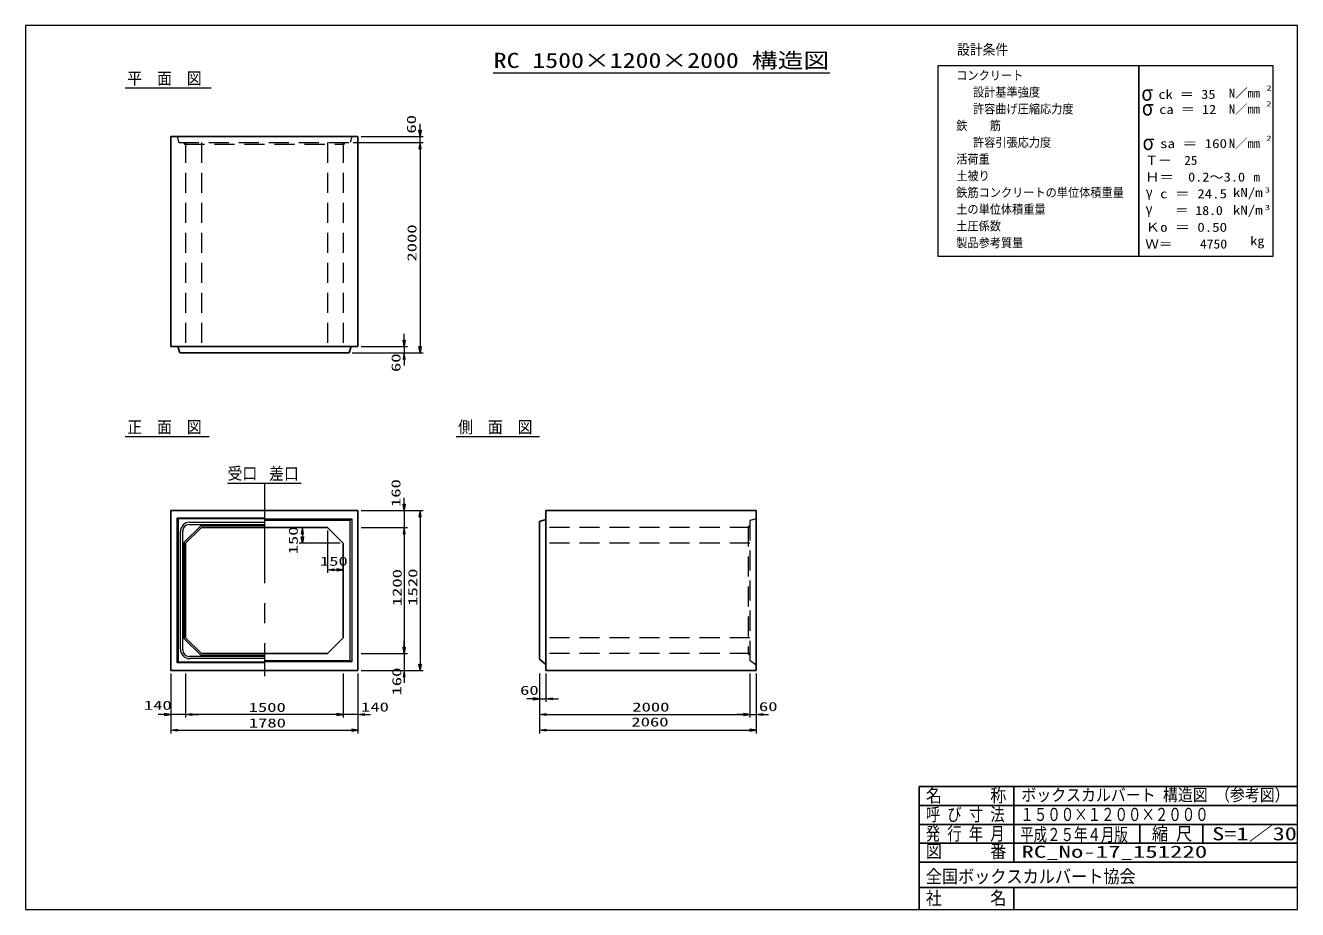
# Model space of a CAD drawing. Units: millimetres on the paper. Extents: x 8 to 412, y 8 to 289.
import ezdxf
from ezdxf.enums import TextEntityAlignment as Align

# ---------------------------------------------------------------- set-up
doc = ezdxf.new("R2010")
doc.units = ezdxf.units.MM
for name, pattern in [('USER1', [9.525, 6.35, -3.175]), ('USER2', [50.8, 31.75, -6.35, 6.35, -6.35]), ('USER3', [1083.763332, 361.244444, -0.01, 361.244444, -0.01, 361.244444, -0.01])]:
    doc.linetypes.add(name, pattern=pattern)
for name, color, linetype, lineweight in [('0_4', 3, 'Continuous', 25), ('BOX', 40, 'Continuous', 13), ('SUNPO', 1, 'USER3', 13), ('TEXT', 2, 'Continuous', 13)]:
    doc.layers.add(name, color=color, linetype=linetype, lineweight=lineweight)
doc.styles.add('ＭＳ ゴシック', font='')
doc.styles.get('ＭＳ ゴシック').set_extended_font_data('MS Gothic')

msp = doc.modelspace()

# ---------------------------------------------------------------- hatches: boundary and pattern name
at = {"layer": 'SUNPO'}
for points in [[(133.104, 255.502), (133.77, 255.502), (133.437, 253.502)], [(133.104, 249.502), (133.77, 249.502), (133.437, 251.502)], [(133.104, 249.502), (133.77, 249.502), (133.437, 251.502)], [(128.104, 188.835), (128.77, 188.835), (128.437, 186.835)], [(133.104, 186.835), (133.77, 186.835), (133.437, 184.835)], [(128.104, 182.835), (128.77, 182.835), (128.437, 184.835)], [(128.104, 136.853), (128.77, 136.853), (128.437, 134.853)], [(133.104, 132.853), (133.77, 132.853), (133.437, 134.853)], [(95.792, 127.519), (96.458, 127.519), (96.125, 129.519)], [(128.104, 127.519), (128.77, 127.519), (128.437, 129.519)], [(128.104, 127.519), (128.77, 127.519), (128.437, 129.519)], [(95.792, 126.519), (96.458, 126.519), (96.125, 124.519)], [(106.104, 116.4), (106.104, 115.734), (104.104, 116.067)], [(107.104, 116.4), (107.104, 115.734), (109.104, 116.067)], [(128.104, 91.519), (128.77, 91.519), (128.437, 89.519)], [(128.104, 91.519), (128.77, 91.519), (128.437, 89.519)], [(133.104, 86.186), (133.77, 86.186), (133.437, 84.186)], [(128.104, 82.186), (128.77, 82.186), (128.437, 84.186)], [(169.304, 75.519), (169.304, 74.853), (171.304, 75.186)], [(175.304, 75.519), (175.304, 74.853), (173.304, 75.186)], [(52.437, 70.519), (52.437, 69.853), (54.437, 70.186)], [(61.104, 70.519), (61.104, 69.853), (59.104, 70.186)], [(61.104, 70.519), (61.104, 69.853), (59.104, 70.186)], [(107.104, 70.519), (107.104, 69.853), (109.104, 70.186)], [(107.104, 70.519), (107.104, 69.853), (109.104, 70.186)], [(115.77, 70.519), (115.77, 69.853), (113.77, 70.186)], [(173.304, 70.519), (173.304, 69.853), (171.304, 70.186)], [(235.97, 70.519), (235.97, 69.853), (237.97, 70.186)], [(235.97, 70.519), (235.97, 69.853), (237.97, 70.186)], [(241.97, 70.519), (241.97, 69.853), (239.97, 70.186)], [(56.437, 65.519), (56.437, 64.853), (54.437, 65.186)], [(111.77, 65.519), (111.77, 64.853), (113.77, 65.186)], [(173.304, 65.519), (173.304, 64.853), (171.304, 65.186)], [(237.97, 65.519), (237.97, 64.853), (239.97, 65.186)]]:
    msp.add_hatch(color=256, dxfattribs=at).paths.add_polyline_path(points)

# ---------------------------------------------------------------- linework, layer by layer
at = {"layer": '0_4', "color": 6, "lineweight": 13}
for p, q in [((411.667, 288.667), (8.333, 288.667)), ((8.333, 288.667), (8.333, 8.333)), ((411.667, 8.333), (411.667, 288.667)), ((297.686, 275.922), (361.347, 275.922)), ((297.686, 215.439), (297.686, 275.922)), ((361.347, 215.439), (361.347, 275.922)), ((361.347, 275.922), (361.347, 215.439)), ((361.347, 275.922), (403.787, 275.922)), ((403.787, 275.922), (403.787, 215.439)), ((361.347, 215.439), (297.686, 215.439)), ((403.787, 215.439), (361.347, 215.439)), ((8.333, 8.333), (411.667, 8.333))]:
    msp.add_line(p, q, dxfattribs=at)
at = {"layer": '0_4'}
for p, q in [((291.667, 47.333), (411.667, 47.333)), ((291.667, 47.333), (291.667, 8.333)), ((321.667, 47.333), (321.667, 23.333)), ((291.667, 41.333), (411.667, 41.333)), ((411.667, 41.333), (291.667, 41.333)), ((291.667, 35.333), (411.667, 35.333)), ((411.667, 35.333), (291.667, 35.333)), ((361.667, 35.333), (361.667, 29.333)), ((381.667, 35.333), (381.667, 29.333)), ((291.667, 29.333), (411.667, 29.333)), ((411.667, 29.333), (291.667, 29.333)), ((291.667, 23.333), (411.667, 23.333)), ((411.667, 23.333), (291.667, 23.333)), ((291.667, 15.333), (411.667, 15.333)), ((321.667, 15.333), (321.667, 8.333))]:
    msp.add_line(p, q, dxfattribs=at)
at = {"layer": 'BOX', "color": 6, "lineweight": 25}
for p, q in [((54.437, 186.835), (54.437, 253.502)), ((54.437, 253.502), (113.77, 253.502)), ((113.77, 253.502), (113.77, 186.835)), ((113.77, 186.835), (54.437, 186.835)), ((56.604, 186.835), (57.27, 184.835)), ((110.937, 184.835), (111.604, 186.835)), ((57.27, 184.835), (110.937, 184.835)), ((54.437, 84.186), (54.437, 134.853)), ((54.437, 134.853), (113.77, 134.853)), ((113.77, 134.853), (113.77, 84.186)), ((173.304, 84.17), (173.304, 134.853)), ((173.304, 134.853), (239.97, 134.853)), ((239.97, 134.853), (239.97, 84.17)), ((59.104, 124.519), (64.104, 129.519)), ((64.104, 129.519), (104.104, 129.519)), ((104.104, 129.519), (109.104, 124.519)), ((173.304, 132.019), (171.304, 131.353)), ((171.304, 131.353), (171.304, 87.686)), ((59.104, 94.519), (59.104, 124.519)), ((109.104, 124.519), (109.104, 94.519)), ((64.104, 89.519), (59.104, 94.519)), ((109.104, 94.519), (104.104, 89.519)), ((104.104, 89.519), (64.104, 89.519)), ((173.304, 86.003), (171.304, 87.686)), ((113.77, 84.186), (54.437, 84.186)), ((239.97, 84.17), (173.304, 84.17))]:
    msp.add_line(p, q, dxfattribs=at)
at = {"layer": 'BOX', "color": 2, "linetype": 'USER1'}
for p, q in [((56.437, 253.502), (56.937, 251.502)), ((56.937, 251.502), (111.27, 251.502)), ((58.582, 251.502), (58.758, 251.002)), ((58.758, 251.002), (109.338, 251.002)), ((59.104, 251.502), (59.104, 184.835)), ((64.104, 251.502), (64.104, 184.835)), ((104.104, 251.502), (104.104, 184.835)), ((109.104, 251.502), (109.104, 184.835)), ((109.338, 251.002), (109.553, 251.502)), ((111.77, 253.502), (111.27, 251.502)), ((237.97, 129.519), (171.304, 129.519)), ((237.97, 130.037), (237.47, 129.839)), ((237.47, 129.839), (237.47, 89.292)), ((239.97, 132.186), (237.97, 131.686)), ((237.97, 131.686), (237.97, 87.353)), ((237.97, 124.519), (171.304, 124.519)), ((237.97, 94.519), (171.304, 94.519)), ((237.97, 89.519), (171.304, 89.519)), ((237.47, 89.292), (237.97, 89.116)), ((239.97, 85.837), (237.97, 87.353))]:
    msp.add_line(p, q, dxfattribs=at)
at = {"layer": 'BOX', "color": 2}
msp.add_line((72.437, 143.555), (95.77, 143.555), dxfattribs=at)
at = {"layer": 'BOX', "color": 2, "linetype": 'USER2'}
msp.add_line((84.104, 143.555), (84.104, 82.379), dxfattribs=at)
at = {"layer": 'BOX'}
for p, q in [((56.437, 132.519), (56.77, 132.186)), ((56.437, 86.519), (56.437, 132.519)), ((56.437, 132.519), (84.104, 132.519)), ((84.104, 132.186), (56.77, 132.186)), ((56.77, 132.186), (56.77, 86.853)), ((63.897, 130.019), (58.604, 124.726)), ((60.237, 130.419), (84.104, 130.419)), ((60.437, 131.153), (84.104, 131.153)), ((84.104, 130.019), (63.897, 130.019)), ((84.104, 132.186), (111.77, 132.186)), ((111.27, 131.686), (84.104, 131.686)), ((111.27, 131.686), (111.77, 132.186)), ((111.27, 87.353), (111.27, 131.686)), ((111.77, 132.186), (111.77, 86.853)), ((57.47, 90.853), (57.47, 128.186)), ((58.204, 90.653), (58.204, 128.386)), ((58.604, 124.726), (58.604, 94.312)), ((58.604, 94.312), (63.897, 89.019)), ((63.897, 89.019), (84.104, 89.019)), ((56.437, 86.519), (56.77, 86.853)), ((84.104, 86.519), (56.437, 86.519)), ((56.77, 86.853), (84.104, 86.853)), ((84.104, 88.619), (60.237, 88.619)), ((84.104, 87.886), (60.437, 87.886)), ((84.104, 87.353), (111.27, 87.353)), ((111.77, 86.853), (84.104, 86.853)), ((111.27, 87.353), (111.77, 86.853))]:
    msp.add_line(p, q, dxfattribs=at)
for centre, radius, start, end in [((60.437, 128.186), 2.967, 90, 180), ((60.237, 128.386), 2.033, 90, 180), ((60.437, 90.853), 2.967, 180, 270), ((60.237, 90.653), 2.033, 180, 270)]:
    msp.add_arc(centre, radius, start, end, dxfattribs=at)
at = {"layer": 'SUNPO'}
for p, q in [((133.437, 255.502), (133.437, 257.502)), ((112.27, 251.502), (134.437, 251.502)), ((112.27, 251.502), (134.437, 251.502)), ((114.77, 253.502), (134.437, 253.502)), ((133.437, 251.502), (133.437, 253.502)), ((133.437, 249.502), (133.437, 186.835)), ((133.437, 249.502), (133.437, 247.502)), ((128.437, 188.835), (128.437, 190.835)), ((114.77, 186.835), (129.437, 186.835)), ((128.437, 186.835), (128.437, 184.835)), ((111.937, 184.835), (134.437, 184.835)), ((111.937, 184.835), (129.437, 184.835)), ((128.437, 182.835), (128.437, 180.835)), ((114.77, 134.853), (134.437, 134.853)), ((133.437, 132.853), (133.437, 86.186)), ((54.437, 83.186), (54.437, 64.186)), ((113.77, 83.186), (113.77, 64.186)), ((114.77, 84.186), (134.437, 84.186)), ((171.304, 83.17), (171.304, 64.186)), ((171.304, 83.17), (171.304, 69.186)), ((171.304, 83.17), (171.304, 74.186)), ((173.304, 83.17), (173.304, 74.186)), ((237.97, 83.17), (237.97, 69.186)), ((237.97, 83.17), (237.97, 69.186)), ((239.97, 83.17), (239.97, 64.186)), ((239.97, 83.17), (239.97, 69.186)), ((169.304, 75.186), (167.304, 75.186)), ((171.304, 75.186), (173.304, 75.186)), ((175.304, 75.186), (177.304, 75.186)), ((173.304, 70.186), (235.97, 70.186)), ((235.97, 70.186), (233.97, 70.186)), ((237.97, 70.186), (239.97, 70.186)), ((241.97, 70.186), (243.97, 70.186)), ((56.437, 65.186), (111.77, 65.186)), ((173.304, 65.186), (237.97, 65.186))]:
    msp.add_line(p, q, dxfattribs=at)
at = {"layer": 'SUNPO', "linetype": 'Continuous'}
for p, q in [((128.437, 136.853), (128.437, 138.853)), ((114.77, 134.853), (129.437, 134.853)), ((128.437, 134.853), (128.437, 129.519)), ((103.104, 129.519), (95.125, 129.519)), ((114.77, 129.519), (129.437, 129.519)), ((114.77, 129.519), (129.437, 129.519)), ((96.125, 127.519), (96.125, 126.519)), ((104.104, 128.519), (104.104, 115.067)), ((128.437, 127.519), (128.437, 91.519)), ((128.437, 127.519), (128.437, 125.519)), ((108.104, 124.519), (95.125, 124.519)), ((109.104, 123.519), (109.104, 115.067)), ((106.104, 116.067), (107.104, 116.067)), ((128.437, 91.519), (128.437, 93.519)), ((114.77, 89.519), (129.437, 89.519)), ((114.77, 89.519), (129.437, 89.519)), ((128.437, 89.519), (128.437, 84.186)), ((54.437, 83.186), (54.437, 69.186)), ((59.104, 83.186), (59.104, 69.186)), ((59.104, 83.186), (59.104, 69.186)), ((109.104, 83.186), (109.104, 69.186)), ((109.104, 83.186), (109.104, 69.186)), ((113.77, 83.186), (113.77, 69.186)), ((114.77, 84.186), (129.437, 84.186)), ((128.437, 82.186), (128.437, 80.186)), ((52.437, 70.186), (50.437, 70.186)), ((59.104, 70.186), (54.437, 70.186)), ((61.104, 70.186), (63.104, 70.186)), ((107.104, 70.186), (61.104, 70.186)), ((107.104, 70.186), (105.104, 70.186)), ((113.77, 70.186), (109.104, 70.186)), ((115.77, 70.186), (117.77, 70.186))]:
    msp.add_line(p, q, dxfattribs=at)
at = {"layer": 'SUNPO'}
for points in [[(133.104, 255.502), (133.77, 255.502), (133.437, 253.502)], [(133.104, 249.502), (133.77, 249.502), (133.437, 251.502)], [(133.104, 249.502), (133.77, 249.502), (133.437, 251.502)], [(128.104, 188.835), (128.77, 188.835), (128.437, 186.835)], [(133.104, 186.835), (133.77, 186.835), (133.437, 184.835)], [(128.104, 182.835), (128.77, 182.835), (128.437, 184.835)], [(133.104, 132.853), (133.77, 132.853), (133.437, 134.853)], [(133.104, 86.186), (133.77, 86.186), (133.437, 84.186)], [(169.304, 75.519), (169.304, 74.853), (171.304, 75.186)], [(175.304, 75.519), (175.304, 74.853), (173.304, 75.186)], [(173.304, 70.519), (173.304, 69.853), (171.304, 70.186)], [(235.97, 70.519), (235.97, 69.853), (237.97, 70.186)], [(235.97, 70.519), (235.97, 69.853), (237.97, 70.186)], [(241.97, 70.519), (241.97, 69.853), (239.97, 70.186)], [(56.437, 65.519), (56.437, 64.853), (54.437, 65.186)], [(111.77, 65.519), (111.77, 64.853), (113.77, 65.186)], [(173.304, 65.519), (173.304, 64.853), (171.304, 65.186)], [(237.97, 65.519), (237.97, 64.853), (239.97, 65.186)]]:
    msp.add_lwpolyline(points, close=True, dxfattribs=at)
at = {"layer": 'SUNPO', "linetype": 'Continuous'}
for points in [[(128.104, 136.853), (128.77, 136.853), (128.437, 134.853)], [(95.792, 127.519), (96.458, 127.519), (96.125, 129.519)], [(128.104, 127.519), (128.77, 127.519), (128.437, 129.519)], [(128.104, 127.519), (128.77, 127.519), (128.437, 129.519)], [(95.792, 126.519), (96.458, 126.519), (96.125, 124.519)], [(106.104, 116.4), (106.104, 115.734), (104.104, 116.067)], [(107.104, 116.4), (107.104, 115.734), (109.104, 116.067)], [(128.104, 91.519), (128.77, 91.519), (128.437, 89.519)], [(128.104, 91.519), (128.77, 91.519), (128.437, 89.519)], [(128.104, 82.186), (128.77, 82.186), (128.437, 84.186)], [(52.437, 70.519), (52.437, 69.853), (54.437, 70.186)], [(61.104, 70.519), (61.104, 69.853), (59.104, 70.186)], [(61.104, 70.519), (61.104, 69.853), (59.104, 70.186)], [(107.104, 70.519), (107.104, 69.853), (109.104, 70.186)], [(107.104, 70.519), (107.104, 69.853), (109.104, 70.186)], [(115.77, 70.519), (115.77, 69.853), (113.77, 70.186)]]:
    msp.add_lwpolyline(points, close=True, dxfattribs=at)
at = {"layer": 'TEXT', "color": 3}
for p, q in [((156.667, 273.667), (263.333, 273.667)), ((39.973, 268.913), (67.205, 268.913)), ((39.973, 158.355), (66.59, 158.355)), ((144.872, 158.355), (171.334, 158.355))]:
    msp.add_line(p, q, dxfattribs=at)

# ---------------------------------------------------------------- texts
at = {"layer": 'SUNPO', "color": 2, "style": 'ＭＳ ゴシック', "width": 1.5}
for s, p in [('60', (133, 254.376)), ('2000', (133.175, 213.803)), ('60', (128.109, 178.769)), ('160', (128.105, 135.97)), ('150', (95.541, 120.964)), ('1200', (128.492, 104.519)), ('1520', (133.444, 104.665)), ('160', (128.372, 76.216))]:
    msp.add_text(s, height=2.886, rotation=90, dxfattribs=at).set_placement(p, align=Align.BOTTOM_LEFT)
for s, p in [('150', (101.699, 116.475)), ('60', (165.162, 75.544)), ('140', (45.875, 70.796)), ('1500', (79.104, 70.131)), ('140', (114.738, 70.263)), ('2000', (200.744, 70.24)), ('60', (240.894, 70.383)), ('1780', (79.145, 65.194)), ('2060', (200.458, 65.509))]:
    msp.add_text(s, height=2.886, dxfattribs=at).set_placement(p, align=Align.BOTTOM_LEFT)
at = {"layer": 'TEXT', "style": 'ＭＳ ゴシック'}
for s, height, width, p in [('設計条件', 3.299, 0.9, (303.718, 278.381)), ('コンクリート', 2.886, 0.9, (303.455, 270.526)), ('平\u3000面\u3000図', 3.848, 0.9, (40.598, 268.798)), ('設計基準強度', 2.886, 0.9, (308.761, 265.221)), ('σ', 4.948, 0.9, (362.124, 263.285)), ('  ck ＝ 35', 2.886, 1.15, (363.051, 264.507)), ('2', 1.649, 1.5, (401.745, 267.504)), ('許容曲げ圧縮応力度', 2.886, 0.9, (308.761, 259.916)), ('σ', 4.948, 0.9, (362.277, 258.615)), ('  ca ＝ 12', 2.886, 1.15, (363.297, 259.737)), ('2', 1.649, 1.5, (401.745, 262.485)), ('鉄\u3000\u3000筋', 2.886, 0.9, (303.455, 254.611)), ('許容引張応力度', 2.886, 0.9, (308.761, 249.306)), ('σ', 4.948, 0.9, (362.507, 247.667)), ('  sa ＝ 160', 2.886, 1.2, (363.373, 248.897)), ('2', 1.649, 1.5, (401.745, 251.589)), ('活荷重', 2.886, 0.9, (303.455, 244.001)), ('Ｔー\u300025', 2.886, 1.05, (363.373, 243.592)), ('土被り', 2.886, 0.9, (303.455, 238.696)), ('Ｈ＝\u30000.2～3.0', 2.886, 1.15, (363.373, 238.287)), ('鉄筋コンクリートの単位体積重量', 2.886, 0.9, (303.455, 233.391)), ('γ', 3.299, 0.9, (363.508, 233.183)), ('  c ＝ 24.5', 2.886, 1.2, (363.373, 232.982)), ('kN/m', 2.886, 1.2, (391.181, 233.362)), ('3', 1.649, 1.5, (401.281, 235.19)), ('土の単位体積重量', 2.886, 0.9, (303.455, 228.086)), ('γ', 3.299, 0.9, (363.443, 227.87)), ('    ＝ 18.0', 2.886, 1.1, (364.175, 227.677)), ('kN/m', 2.886, 1.2, (391.181, 227.812)), ('3', 1.649, 1.5, (401.281, 229.64)), ('土圧係数', 2.886, 0.9, (303.455, 222.781)), ('Ｋo ＝ 0.50', 2.886, 1.2, (363.373, 222.372)), ('   kg', 2.886, 1.15, (389.899, 218.067)), ('製品参考質量', 2.886, 0.9, (303.455, 217.475)), ('Ｗ＝\u3000\u30004750', 2.886, 1.1, (363.373, 217.067)), ('正\u3000面\u3000図', 3.848, 0.9, (40.598, 158.239)), ('側\u3000面\u3000図', 3.848, 0.9, (145.497, 158.239)), ('受口', 3.848, 0.9, (72.397, 143.539)), ('差口', 3.848, 0.9, (85.572, 143.489)), ('名      称', 4.169, 0.9, (293.792, 41.156)), ('ボックスカルバート 構造図 （参考図）', 3.848, 0.9, (324.125, 41.593)), ('呼 び 寸 法', 4.169, 0.8, (293.792, 35.156)), ('１５００×１２００×２０００', 4.169, 0.75, (323.792, 35.156)), ('発 行 年 月', 4.169, 0.8, (293.792, 29.06)), ('平成２５年４月版', 4.169, 0.75, (323.739, 28.78)), ('縮 尺', 4.169, 0.9, (365.492, 29.034)), ('S=1／30', 4.169, 1.35, (384.617, 29.034)), ('図      番', 4.169, 0.9, (293.792, 23.505)), ('RC_No-17_151220', 3.848, 1.5, (324.125, 23.593)), ('全国ボックスカルバート協会', 4.169, 0.9, (293.792, 15.51)), ('社\u3000\u3000\u3000名', 4.169, 0.9, (293.792, 8.656))]:
    msp.add_text(s, height=height, dxfattribs=dict(at, width=width)).set_placement(p, align=Align.BOTTOM_LEFT)
at = {"layer": 'TEXT', "style": 'ＭＳ ゴシック', "width": 1.25}
msp.add_text('RC 1500×1200×2000 構造図', height=4.811, dxfattribs=at).set_placement((210, 273.741), align=Align.BOTTOM_CENTER)
at = {"layer": 'TEXT', "style": 'ＭＳ ゴシック'}
for s, p in [('N／mm', (389.899, 264.878)), ('N／mm', (389.899, 259.86)), ('N／mm', (389.899, 248.963)), ('    m', (389.899, 238.287))]:
    msp.add_text(s, height=2.886, dxfattribs=at).set_placement(p, align=Align.BOTTOM_LEFT)

doc.saveas('drawing.dxf')
